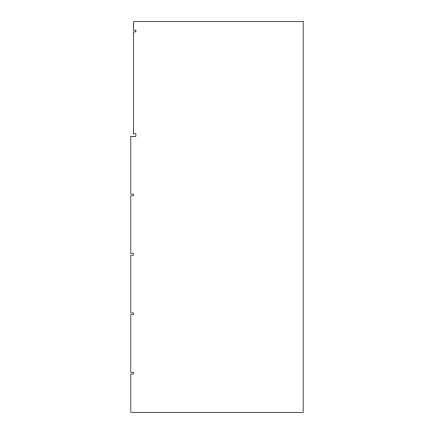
<?xml version="1.0" encoding="UTF-8"?>
<svg xmlns="http://www.w3.org/2000/svg" width="434" height="434" viewBox="0 0 434 434"><rect width="100%" height="100%" fill="white"/><g stroke="black" fill="none" stroke-linecap="round" stroke-linejoin="round"><path stroke-width="0.65" d="M303.187 21.7L133.363 21.7L133.363 30.19L135.907 30.19L135.907 31.888L133.363 31.888L133.363 133.786L135.907 133.786L135.907 136.33L130.813 136.33L130.813 194.074L133.363 194.074L133.363 195.772L130.813 195.772L130.813 253.51L133.363 253.51L133.363 255.208L130.813 255.208L130.813 312.952L133.363 312.952L133.363 314.65L130.813 314.65L130.813 372.388L133.363 372.388L133.363 374.092L130.813 374.092L130.813 412.3L303.187 412.3L303.187 21.7"/></g></svg>
